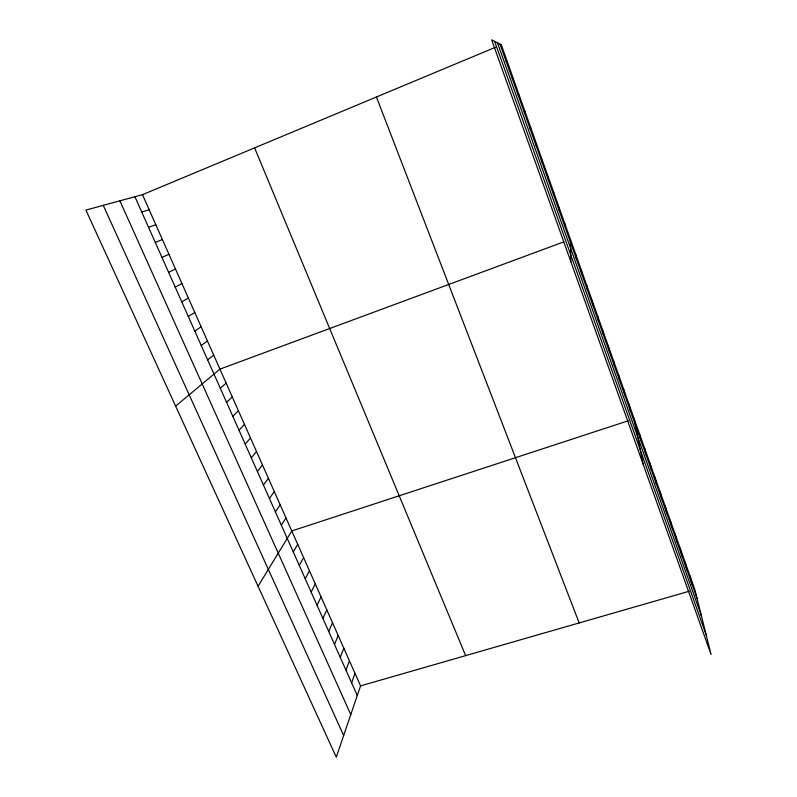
<?xml version="1.0" encoding="UTF-8"?>
<svg xmlns="http://www.w3.org/2000/svg" width="797" height="797" viewBox="0 0 797 797"><rect width="100%" height="100%" fill="white"/><g stroke="black" fill="none" stroke-linecap="round" stroke-linejoin="round"><path stroke-width="1.2" d="M564.854 226.507L564.904 223.818M559.165 210.508L559.315 208.097M553.437 194.398L553.696 192.276M547.669 178.169L548.037 176.346M541.86 161.831L542.339 160.307M142.484 194.677L360.563 685.888L336.274 757.15L85.907 210.079L142.484 194.677L495.604 47.232M351.626 682.88L355.014 673.405M345.958 670.147L349.445 660.843M340.249 657.346L343.836 648.21M334.501 644.454L338.187 635.498M328.723 631.483L332.508 622.706M322.905 618.442L326.8 609.844M536.012 145.383L536.6 144.147M317.047 605.312L321.052 596.893M311.159 592.101L315.273 583.872M305.231 578.801L309.455 570.762M299.273 565.432L303.597 557.581M293.276 551.972L297.709 544.311M258.069 586.253L291.782 530.961L628.355 420.746M281.331 525.193L285.993 517.92M275.403 511.883L280.175 504.81M269.436 498.484L274.317 491.61M263.418 485.004L268.42 478.339M530.125 128.815L530.822 127.889M257.381 471.445L262.492 464.98M251.294 457.807L256.524 451.54M245.177 444.068L250.517 438.011M239.01 430.25L244.48 424.412M232.814 416.353L238.403 410.714M226.577 402.355L232.286 396.946M220.301 388.278L226.129 383.078M175.629 406.131L219.942 369.131L563.768 241.899M207.628 359.845L213.706 355.093M524.197 112.128L525.004 111.51M201.233 345.49L207.439 340.977M194.787 331.044L201.123 326.76M188.311 316.509L194.777 312.454M181.786 301.874L188.381 298.058M175.22 287.149L181.955 283.573M168.615 272.325L175.479 268.997M161.96 257.401L168.964 254.323M155.266 242.388L162.409 239.558M148.531 227.275L155.814 224.694M518.219 95.321L519.136 95.012M141.746 212.052L149.169 209.731M360.563 685.888L689.176 591.254M512.202 78.395L513.238 78.405M506.145 61.349L507.3 61.688M103.271 205.357L343.656 735.501M119.889 200.834L350.78 714.59M134.922 196.739L357.275 695.532M254.592 147.863L465.637 655.622M376.423 96.995L579.17 622.935M497.487 42.859L701.36 615.663M494.658 41.394L706.132 634.741M500.038 44.184L697.036 598.348M689.983 575.892L692.085 584.42M685.071 562.074L687.104 570.393M680.13 548.167L682.083 556.276M675.159 534.179L677.032 542.07M670.157 520.092L671.941 527.763M665.116 505.906L666.82 513.358M660.046 491.639L661.669 498.862M654.945 477.264L656.479 484.267M649.804 462.808L651.259 469.572M644.634 448.243L645.998 454.778M639.423 433.588L640.708 439.884M634.183 418.833L643.079 464.053M629.062 404.418L630.168 410.236M623.912 389.912L624.918 395.481M618.721 375.307L619.648 380.637M613.501 360.613L614.328 365.693M608.241 345.808L608.978 350.64M602.95 330.914L603.598 335.487M597.62 315.921L598.168 320.235M592.261 300.828L592.719 304.882M586.861 285.635L587.22 289.421M581.421 270.332L581.68 273.859M575.952 254.93L576.111 258.178M570.443 239.429L570.881 261.755M501.313 44.841L491.679 39.85L711.093 654.606L694.854 589.621L501.313 44.841"/></g></svg>
